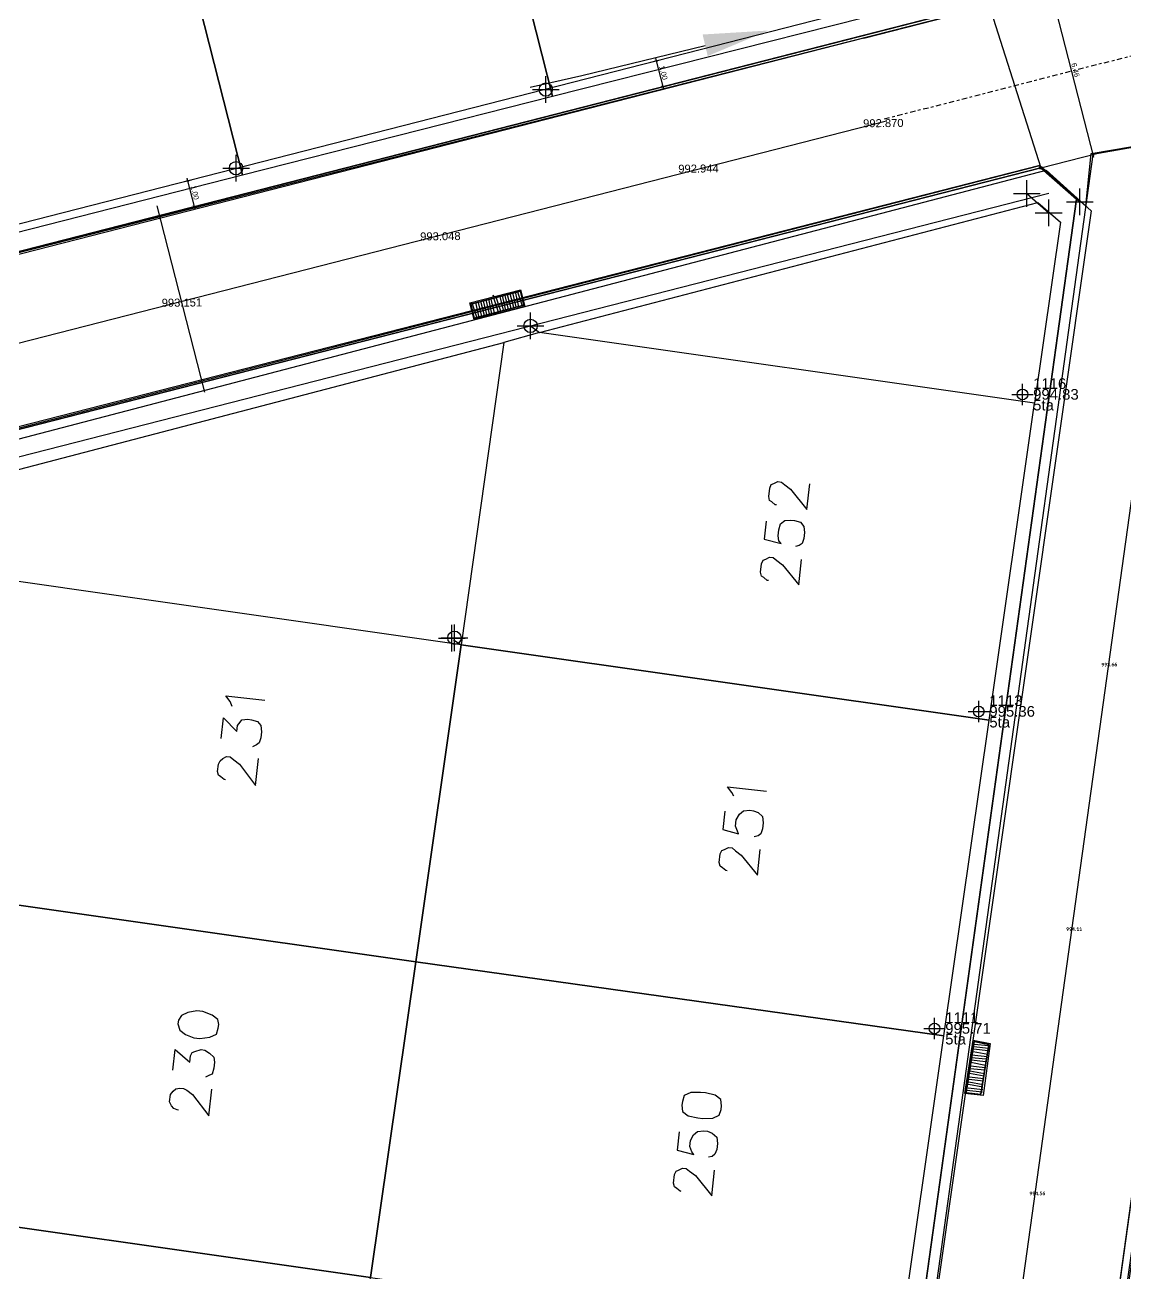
# Model space of a CAD drawing. Header units: metres. Extents: x -977055 to 805873, y -1033982 to 242021.
# Drawn here: x 981.46 to 1022.69, y 1102.65 to 1149.43 of the extents above; entities that cross this region are included whole.
import ezdxf

# ---------------------------------------------------------------- set-up
doc = ezdxf.new("R2010")
doc.units = ezdxf.units.M
doc.header["$PDMODE"] = 32
doc.header["$PDSIZE"] = 1.5
doc.linetypes.add('CENTRO1', pattern=[0.44, 0.2, -0.08, 0.08, -0.08])
for name, color, linetype in [('12-CONDICIONES EXISTENTES', 2, 'Continuous'), ('5ta avenida', 10, 'Continuous'), ('C-ROAD-PROF-TEXT', 11, 'Continuous'), ('LOTE 243', 6, 'Continuous'), ('PUNTOS V', 4, 'Continuous'), ('V-NODE', 1, 'Continuous'), ('V-SITE-VEGE', 80, 'Continuous')]:
    doc.layers.add(name, color=color, linetype=linetype)
for name, color, linetype, true_color in [('PDF2_area escolar', 7, 'Continuous', 0x989898), ('PDF_Geometry', 7, 'Continuous', 0x797979), ('PDF_Solid Fills', 7, 'Continuous', 0x797979)]:
    doc.layers.add(name, color=color, linetype=linetype, true_color=true_color)
doc.layers.get('PDF2_area escolar').off()
doc.styles.add('CITY2', font='stylu.ttf', dxfattribs={"height": 0.2})
doc.styles.get("Standard").update_dxf_attribs({"font": 'arial.ttf'})
doc.dimstyles.new('COTAS2', dxfattribs={"dimtxt": 0.02, "dimasz": 0.1, "dimexe": 0.15, "dimexo": 0.08, "dimgap": 0.05, "dimtad": 1, "dimzin": 0, "dimdsep": 46, "dimtxsty": 'CITY2', "dimblk": 'ARCHTICK', "dimcen": 1, "dimdle": 0.1, "dimclrd": 1, "dimclre": 1, "dimclrt": 2, "dimadec": 0, "dimazin": 0, "dimtfac": 1, "dimtofl": 0, "dimtmove": 0, "dimatfit": 3, "dimldrblk": 'ARCHTICK', "dimfxl": 0.18, "dimtolj": 1, "dimtzin": 0, "dimarcsym": 0})

# ---------------------------------------------------------------- blocks, each defined once
blk = doc.blocks.new('base')
at = {"layer": 'PDF_Geometry', "lineweight": 25, "extrusion": (-0.000787417, 0.063364, 0.99799), "elevation": 0.026}
for points in [[(-314.355, -197.288), (-299.601, -195.681), (-292.744, -194.188), (-282.663, -192.111), (-274.476, -190.361), (-258.037, -185.154), (-248.029, -180.61), (-240.539, -177.71), (-228.643, -174.042), (-222.733, -172.714), (-217.384, -171.04), (-209.935, -169.248), (-202.16, -164.759), (-196.196, -160.284), (-195.073, -159.817), (-178.095, -157.457), (-154.298, -156.614), (-136.667, -154.611), (-124.436, -153.164), (-118.066, -151.474), (-100.79, -146.646), (-80.955, -140.967), (-73.385, -139.328), (-61.694, -135.822), (-40.504, -131.604), (-37.727, -130.872), (-17.661, -129.441), (1.311, -127.461), (21.092, -124.929), (41.006, -122.83), (47.376, -123.458), (63.592, -123.186), (81.402, -124.312), (85.639, -96.072), (88.705, -66.393), (92.811, -40.781), (97.16, -22.386), (100.596, -1.562), (102.483, 8.32), (109.691, 37.361), (117.528, 76.62), (126.217, 115.638), (131.513, 149.592), (134.682, 173.973), (136.916, 195.591), (139.956, 229.678), (141.558, 250.676), (142.614, 271.37), (143.252, 283.21), (147.066, 312.938), (152.58, 355.631), (153.554, 396.042), (150.869, 418.02), (151.777, 438.639), (150.959, 458.028), (151.777, 438.639), (150.869, 418.02), (153.554, 396.042), (152.58, 355.631), (147.066, 312.938), (143.252, 283.21), (142.614, 271.37), (141.558, 250.676), (139.956, 229.678), (136.916, 195.591), (134.682, 173.973), (131.513, 149.592), (126.217, 115.638), (117.528, 76.62), (109.691, 37.361), (102.483, 8.32), (100.596, -1.562), (97.16, -22.386), (92.811, -40.781), (88.705, -66.393), (85.639, -96.072), (81.402, -124.312), (63.592, -123.186), (47.376, -123.458), (41.006, -122.83), (21.092, -124.929), (1.311, -127.461), (-17.661, -129.441), (-37.727, -130.872), (-40.504, -131.604), (-61.694, -135.822), (-73.385, -139.328), (-80.955, -140.967), (-100.79, -146.646), (-118.066, -151.474), (-124.436, -153.164), (-136.667, -154.611), (-154.298, -156.614), (-178.095, -157.457), (-195.073, -159.817), (-196.196, -160.284), (-202.16, -164.759), (-209.935, -169.248), (-217.384, -171.04), (-222.733, -172.714), (-228.643, -174.042), (-240.539, -177.71), (-248.029, -180.61), (-258.037, -185.154), (-274.476, -190.361), (-282.663, -192.111), (-292.744, -194.188), (-299.601, -195.681), (-314.355, -197.288), (-312.178, -178.446), (-309.146, -157.898), (-306.876, -132.899), (-305.823, -118.002), (-298.643, -78.802), (-291.055, -45.077), (-282.252, -15.116), (-275.645, 10.473), (-270.319, 33.898), (-263.825, 63.164), (-258.15, 86.408), (-284.424, 123.888)], [(-125.848, -131.014), (-121.222, -129.948), (-119.271, -129.534)], [(-119.506, -120.324), (-138.244, -124.976), (-139.081, -124.226), (-138.032, -117.443)], [(-118.936, -121.367), (-117.071, -120.896), (-116.949, -121.421), (-118.814, -121.891)], [(-118.554, -121.274), (-118.432, -121.798)], [(-118.651, -121.308), (-118.529, -121.833)], [(-118.742, -121.297), (-118.626, -121.868)], [(-118.885, -121.326), (-118.717, -121.857)], [(-117.168, -120.93), (-117, -121.461)], [(-117.259, -120.919), (-117.143, -121.49)], [(-117.356, -120.954), (-117.234, -121.479)], [(-117.453, -120.989), (-117.331, -121.514)], [(-117.55, -121.024), (-117.428, -121.548)], [(-117.647, -121.058), (-117.525, -121.583)], [(-117.738, -121.047), (-117.622, -121.618)], [(-117.835, -121.082), (-117.713, -121.607)], [(-117.978, -121.111), (-117.81, -121.641)], [(-118.075, -121.146), (-117.907, -121.676)], [(-118.172, -121.18), (-118.05, -121.705)], [(-118.263, -121.169), (-118.147, -121.74)], [(-118.36, -121.204), (-118.238, -121.729)], [(-118.457, -121.239), (-118.335, -121.764)], [(-96.629, -111.72), (-96.968, -113.765), (-98.088, -114.975), (-118.166, -119.976)], [(-128.312, -113.745), (-128.267, -113.751), (-128.141, -113.858), (-128.055, -113.915), (-128.025, -114.058), (-128.064, -114.378), (-128.126, -114.509), (-128.223, -114.544), (-128.371, -114.619), (-128.508, -114.602), (-128.634, -114.495), (-128.847, -114.33), (-129.45, -113.562), (-129.565, -114.522)], [(-127.915, -113.144), (-127.833, -112.458), (-128.462, -112.29), (-128.381, -112.392), (-128.357, -112.58), (-128.385, -112.809), (-128.458, -113.032), (-128.612, -113.152), (-128.846, -113.171), (-128.983, -113.154), (-129.206, -113.081), (-129.327, -112.927), (-129.345, -112.693), (-129.317, -112.465), (-129.25, -112.287), (-129.147, -112.207), (-129.005, -112.178)], [(-127.971, -110.911), (-127.925, -110.917), (-127.799, -111.025), (-127.713, -111.081), (-127.684, -111.224), (-127.723, -111.544), (-127.785, -111.676), (-127.882, -111.71), (-128.03, -111.785), (-128.167, -111.769), (-128.293, -111.661), (-128.505, -111.496), (-129.108, -110.728), (-129.224, -111.688)], [(-107.816, -106.43), (-107.747, -106.624), (-107.586, -106.829), (-109.049, -106.653)], [(-107.393, -105.229), (-107.487, -106.006), (-107.98, -105.483), (-108.008, -105.711), (-108.116, -105.838), (-108.172, -105.924), (-108.406, -105.942), (-108.544, -105.925), (-108.767, -105.852), (-108.887, -105.698), (-108.905, -105.464), (-108.878, -105.236), (-108.81, -105.058), (-108.708, -104.978), (-108.56, -104.903)], [(-107.531, -103.682), (-107.486, -103.688), (-107.36, -103.796), (-107.274, -103.852), (-107.245, -103.995), (-107.278, -104.269), (-107.34, -104.401), (-107.442, -104.481), (-107.59, -104.556), (-107.727, -104.54), (-107.854, -104.432), (-108.066, -104.267), (-108.663, -103.453), (-108.784, -104.459)], [(-126.579, -102.825), (-126.504, -102.973), (-126.344, -103.178), (-127.806, -103.002)], [(-126.234, -102.264), (-126.151, -101.578), (-126.734, -101.415), (-126.699, -101.512), (-126.63, -101.706), (-126.658, -101.934), (-126.776, -102.152), (-126.93, -102.272), (-127.164, -102.291), (-127.301, -102.274), (-127.479, -102.206), (-127.645, -102.047), (-127.663, -101.813), (-127.636, -101.585), (-127.568, -101.407), (-127.465, -101.327), (-127.323, -101.298)], [(-126.289, -100.031), (-126.243, -100.037), (-126.117, -100.145), (-126.031, -100.201), (-126.002, -100.344), (-126.041, -100.664), (-126.103, -100.796), (-126.2, -100.83), (-126.348, -100.905), (-126.485, -100.889), (-126.611, -100.781), (-126.823, -100.616), (-127.426, -99.848), (-127.542, -100.808)], [(-135.149, -91.591), (-135.472, -93.499), (-136.015, -93.388), (-135.698, -91.525)], [(-105.433, -92.806), (-105.526, -93.583), (-106.071, -93.1), (-106.099, -93.329), (-106.161, -93.46), (-106.258, -93.495), (-106.497, -93.559), (-106.634, -93.542), (-106.806, -93.429), (-106.973, -93.27), (-106.996, -93.081), (-106.969, -92.853), (-106.895, -92.63), (-106.798, -92.595), (-106.65, -92.52)], [(-135.366, -93.002), (-135.96, -92.931)], [(-135.428, -93.134), (-135.971, -93.022)], [(-135.439, -93.225), (-135.987, -93.159)], [(-135.45, -93.317), (-135.998, -93.25)], [(-135.461, -93.408), (-136.009, -93.342)], [(-135.316, -92.591), (-135.865, -92.525)], [(-135.333, -92.728), (-135.876, -92.616)], [(-135.344, -92.819), (-135.892, -92.753)], [(-135.355, -92.911), (-135.903, -92.845)], [(-135.256, -92.088), (-135.804, -92.022)], [(-135.267, -92.179), (-135.815, -92.113)], [(-135.283, -92.317), (-135.826, -92.205)], [(-135.294, -92.408), (-135.837, -92.296)], [(-135.305, -92.499), (-135.854, -92.433)], [(-105.622, -91.299), (-105.577, -91.305), (-105.445, -91.367), (-105.364, -91.469), (-105.29, -91.618), (-105.323, -91.892), (-105.431, -92.018), (-105.533, -92.098), (-105.676, -92.128), (-105.813, -92.111), (-105.944, -92.049), (-106.156, -91.884), (-106.754, -91.07), (-106.875, -92.076)], [(-135.16, -91.682), (-135.754, -91.611)], [(-135.217, -91.768), (-135.765, -91.702)], [(-135.233, -91.905), (-135.776, -91.793)], [(-135.245, -91.997), (-135.787, -91.885)], [(-124.368, -90.246), (-124.286, -89.561), (-124.915, -89.392), (-124.834, -89.495), (-124.765, -89.689), (-124.792, -89.917), (-124.911, -90.135), (-125.065, -90.255), (-125.299, -90.273), (-125.436, -90.257), (-125.613, -90.189), (-125.78, -90.03), (-125.798, -89.796), (-125.77, -89.567), (-125.703, -89.39), (-125.6, -89.31), (-125.458, -89.281)], [(-124.424, -88.014), (-124.378, -88.019), (-124.252, -88.127), (-124.166, -88.184), (-124.137, -88.327), (-124.176, -88.647), (-124.238, -88.778), (-124.335, -88.813), (-124.483, -88.888), (-124.62, -88.871), (-124.746, -88.763), (-124.958, -88.599), (-125.561, -87.831), (-125.677, -88.79)]]:
    blk.add_lwpolyline(points, dxfattribs=at)
for points in [[(-115.108, -150.021), (-120.112, -129.201), (-131.811, -132.011), (-126.808, -152.832), (-124.548, -152.547), (-118.228, -150.897)], [(-103.542, -146.778), (-108.458, -126.385), (-120.112, -129.201), (-115.108, -150.021)], [(-92.016, -143.483), (-96.804, -123.569), (-85.105, -120.759), (-80.45, -140.239), (-81.117, -140.391), (-92.016, -143.483), (-96.804, -123.569), (-108.458, -126.385), (-103.542, -146.778)], [(-158.259, -127.526), (-188.122, -122.908), (-189.472, -121.03), (-173.08, -15.378), (-171.202, -14.027), (-132.739, -20.006), (-131.388, -21.885), (-147.503, -125.622), (-149.221, -127.178)], [(-138.576, -126.188), (-140.244, -124.642), (-124.468, -22.95), (-122.584, -21.554), (-84.121, -27.533), (-82.771, -29.411), (-95.915, -114.263), (-97.512, -115.972)], [(-118.976, -121.315), (-117.066, -120.85), (-116.909, -121.472), (-118.819, -121.937)], [(-116.949, -121.421), (-117.071, -120.896), (-118.936, -121.367), (-118.814, -121.891)], [(-136.183, -105.563), (-138.032, -117.443), (-119.506, -120.324), (-118.166, -119.976), (-116.429, -108.638)], [(-114.58, -96.758), (-116.429, -108.638), (-96.629, -111.72), (-94.826, -99.834)], [(-134.34, -93.728), (-136.183, -105.563), (-116.429, -108.638), (-114.58, -96.758)], [(-112.737, -84.924), (-114.58, -96.758), (-94.826, -99.834), (-92.983, -88)], [(-132.492, -81.848), (-134.34, -93.728), (-114.58, -96.758), (-112.737, -84.924)], [(-105.642, -94.543), (-105.706, -94.303), (-105.918, -94.139), (-106.227, -94.009), (-106.455, -93.981), (-106.832, -94.029), (-107.077, -94.138), (-107.15, -94.361), (-107.167, -94.498), (-107.143, -94.687), (-106.931, -94.851), (-106.577, -94.987), (-106.348, -95.014), (-106.017, -94.961), (-105.772, -94.852), (-105.659, -94.68)], [(-135.098, -91.551), (-135.432, -93.551), (-136.066, -93.428), (-135.784, -91.468)], [(-136.015, -93.388), (-135.472, -93.499), (-135.149, -91.591), (-135.698, -91.525)], [(-124.489, -91.252), (-124.508, -91.018), (-124.72, -90.853), (-125.08, -90.764), (-125.263, -90.742), (-125.634, -90.743), (-125.879, -90.853), (-125.952, -91.076), (-125.969, -91.213), (-125.95, -91.447), (-125.738, -91.612), (-125.378, -91.701), (-125.195, -91.723), (-124.824, -91.722), (-124.579, -91.612), (-124.506, -91.389)], [(-110.889, -73.044), (-112.737, -84.924), (-92.983, -88), (-91.134, -76.119)]]:
    blk.add_lwpolyline(points, close=True, dxfattribs=at)
at = {"layer": 'PDF_Geometry', "color": 2, "lineweight": 40, "extrusion": (-0.000787417, 0.063364, 0.99799), "elevation": 0.026}
blk.add_lwpolyline([(-117.816, -121.687), (-117.775, -121.738)], dxfattribs=at)
blk = doc.blocks.new('*U3053')
at = {"color": 0, "linetype": 'ByBlock', "lineweight": -2, "transparency": 16777216}
for p, q in [((0, -1), (0, 1)), ((-1, 0), (1, 0))]:
    blk.add_line(p, q, dxfattribs=at)
blk.add_circle((0, 0), 0.5, dxfattribs=at)
blk = doc.blocks.new('*U3215', base_point=(1000.41, 1138.149, 994.787))
at = {"layer": 'V-NODE', "color": 90, "lineweight": -2, "xscale": 0.5, "yscale": 0.5, "zscale": 0.5}
blk.add_blockref('*U3053', (1000.41, 1138.149, 994.787), dxfattribs=at)
blk = doc.blocks.new('*U3218', base_point=(989.372, 1144.056, 994.449))
at = {"layer": 'V-NODE', "color": 90, "lineweight": -2, "xscale": 0.5, "yscale": 0.5, "zscale": 0.5}
blk.add_blockref('*U3053', (989.372, 1144.056, 994.449), dxfattribs=at)
blk = doc.blocks.new('*U3221', base_point=(1000.982, 1147.006, 994.42))
at = {"layer": 'V-NODE', "color": 90, "lineweight": -2, "xscale": 0.5, "yscale": 0.5, "zscale": 0.5}
blk.add_blockref('*U3053', (1000.982, 1147.006, 994.42), dxfattribs=at)
blk = doc.blocks.new('*U3252', base_point=(997.557, 1126.459, 995.094))
at = {"layer": 'V-NODE', "color": 90, "lineweight": -2, "xscale": 0.5, "yscale": 0.5, "zscale": 0.5}
blk.add_blockref('*U3053', (997.557, 1126.459, 995.094), dxfattribs=at)
blk = doc.blocks.new('_ArchTick')
at = {"color": 0, "linetype": 'ByBlock', "const_width": 0.15}
blk.add_lwpolyline([(-0.5, -0.5), (0.5, 0.5)], dxfattribs=at)
blk = doc.blocks.new('*D3514')
at = {"layer": 'Defpoints', "color": 0, "transparency": 16777216}
for p in [(987.111, 1143.473, 994.107), (987.359, 1142.504, 994.107), (987.805, 1142.618)]:
    blk.add_point(p, dxfattribs=at)
at = {"layer": 'PUNTOS V', "color": 1, "linetype": 'Continuous', "lineweight": -2, "transparency": 16777216}
for p, q in [((987.188, 1143.492), (987.702, 1143.624)), ((987.436, 1142.524), (987.95, 1142.655))]:
    blk.add_line(p, q, dxfattribs=at)
at = {"layer": 'PUNTOS V', "color": 1, "lineweight": -2, "transparency": 16777216}
blk.add_line((987.532, 1143.684), (987.83, 1142.521), dxfattribs=at)
at = {"layer": 'PUNTOS V', "color": 1, "lineweight": -2, "transparency": 16777216, "xscale": 0.1, "yscale": 0.1, "zscale": 0.1}
for p, rotation in [((987.557, 1143.587), 104.3572041720059), ((987.805, 1142.618), 284.3572041720059)]:
    blk.add_blockref('_ArchTick', p, dxfattribs=dict(at, rotation=rotation))
at = {"layer": 'PUNTOS V', "color": 2, "transparency": 16777216, "insert": (987.83, 1143.141), "char_height": 0.2, "attachment_point": 5, "rotation": 284.3572, "style": 'CITY2'}
blk.add_mtext('\\A1;1.00', dxfattribs=at)
blk = doc.blocks.new('*U3531')
at = {"color": 0, "linetype": 'ByBlock', "lineweight": -2, "transparency": 16777216}
for p, q in [((0, -1), (0, 1)), ((-1, 0), (1, 0))]:
    blk.add_line(p, q, dxfattribs=at)
blk = doc.blocks.new('*U3534', base_point=(997.456, 1126.446, 994.894))
at = {"layer": 'V-NODE', "lineweight": -2, "xscale": 0.5, "yscale": 0.5, "zscale": 0.5}
blk.add_blockref('*U3531', (997.456, 1126.446, 994.894), dxfattribs=at)
blk = doc.blocks.new('*U3739')
at = {"color": 0, "linetype": 'ByBlock', "lineweight": -2, "transparency": 16777216}
for p, q in [((0, -1), (0, 1)), ((-1, 0), (1, 0))]:
    blk.add_line(p, q, dxfattribs=at)
blk = doc.blocks.new('*U3793', base_point=(1019.826, 1142.379, 994.667))
at = {"layer": 'V-NODE', "color": 4, "lineweight": -2, "xscale": 0.5, "yscale": 0.5, "zscale": 0.5}
blk.add_blockref('*U3739', (1019.826, 1142.379, 994.667), dxfattribs=at)
blk = doc.blocks.new('*U3796', base_point=(1020.988, 1142.8, 994.683))
at = {"layer": 'V-NODE', "color": 4, "lineweight": -2, "xscale": 0.5, "yscale": 0.5, "zscale": 0.5}
blk.add_blockref('*U3739', (1020.988, 1142.8, 994.683), dxfattribs=at)
blk = doc.blocks.new('*U3799', base_point=(1019.003, 1143.104, 994.647))
at = {"layer": 'V-NODE', "color": 4, "lineweight": -2, "xscale": 0.5, "yscale": 0.5, "zscale": 0.5}
blk.add_blockref('*U3739', (1019.003, 1143.104, 994.647), dxfattribs=at)
blk = doc.blocks.new('*D4726')
at = {"color": 1, "linetype": 'Continuous', "lineweight": -2, "transparency": 16777216}
for p, q in [((1004.466, 1147.915), (1005.261, 1148.118)), ((1004.714, 1146.946), (1005.509, 1147.15))]:
    blk.add_line(p, q, dxfattribs=at)
at = {"color": 1, "lineweight": -2, "transparency": 16777216}
blk.add_line((1005.091, 1148.178), (1005.389, 1147.016), dxfattribs=at)
at = {"layer": 'Defpoints', "color": 0, "transparency": 16777216}
for p in [(1004.388, 1147.895, 994.107), (1004.636, 1146.926, 994.107), (1005.364, 1147.112)]:
    blk.add_point(p, dxfattribs=at)
at = {"color": 1, "lineweight": -2, "transparency": 16777216, "xscale": 0.1, "yscale": 0.1, "zscale": 0.1}
for p, rotation in [((1005.116, 1148.081), 104.3572041720059), ((1005.364, 1147.112), 284.3572041720059)]:
    blk.add_blockref('_ArchTick', p, dxfattribs=dict(at, rotation=rotation))
at = {"color": 2, "transparency": 16777216, "insert": (1005.389, 1147.635), "char_height": 0.2, "attachment_point": 5, "rotation": 284.3572, "style": 'CITY2'}
blk.add_mtext('\\A1;1.00', dxfattribs=at)
blk = doc.blocks.new('*D5486')
at = {"color": 1, "linetype": 'Continuous', "lineweight": -2, "transparency": 16777216}
for p, q in [((977.545, 1139.992), (1020.025, 1150.865)), ((979.147, 1133.734), (1021.627, 1144.607))]:
    blk.add_line(p, q, dxfattribs=at)
at = {"color": 1, "lineweight": -2, "transparency": 16777216}
blk.add_line((1019.855, 1150.925), (1021.507, 1144.473), dxfattribs=at)
at = {"layer": 'Defpoints', "color": 0, "transparency": 16777216}
for p in [(1021.482, 1144.57), (977.468, 1139.972, 994.107), (979.07, 1133.714, 994.107)]:
    blk.add_point(p, dxfattribs=at)
at = {"color": 1, "lineweight": -2, "transparency": 16777216, "xscale": 0.1, "yscale": 0.1, "zscale": 0.1}
for p, rotation in [((1019.88, 1150.828), 104.3572041720085), ((1021.482, 1144.57), 284.3572041720084)]:
    blk.add_blockref('_ArchTick', p, dxfattribs=dict(at, rotation=rotation))
at = {"color": 2, "transparency": 16777216, "insert": (1020.83, 1147.737), "char_height": 0.2, "attachment_point": 5, "rotation": 284.3572, "style": 'CITY2'}
blk.add_mtext('\\A1;6.46', dxfattribs=at)

msp = doc.modelspace()

# ---------------------------------------------------------------- linework, layer by layer
at = {"color": 1}
for points, elevation in [([(925.48046, 1119.0127), (967.68711, 1129.95372), (978.55985, 1133.63487), (1019.49015, 1144.16316), (1021.21517, 1142.65031), (1021.42092, 1144.60575), (1028.93284, 1145.88834), (1028.68616, 1144.12746), (1030.20492, 1145.53448), (1039.05739, 1145.86066), (1069.0553, 1141.69092), (1070.32572, 1139.95121), (1070.38405, 1141.4053), (1077.58443, 1140.41012), (1079.00537, 1144.2043), (1076.15918, 1154.68874), (1038.66683, 1152.63207), (1024.41537, 1151.88551), (1019.90472, 1150.73096), (974.92132, 1139.29066), (965.79461, 1136.7981), (918.50823, 1124.65596)], 378.46258), ([(988.70081, 858.6933), (1028.93284, 1145.88834), (1021.4813, 1144.57148), (981.77572, 857.94163), (988.70081, 858.6933)], 2006.05387)]:
    msp.add_lwpolyline(points, dxfattribs=dict(at, elevation=elevation))
at = {"color": 2}
msp.add_lwpolyline([(1006.47657, 1039.39), (1013.59468, 1038.3039), (1028.25455, 1143.7276), (1030.20492, 1145.53448), (1039.02616, 1145.96592), (1038.66008, 1152.75737), (1024.40007, 1151.98483), (1012.86861, 1149.03335), (1017.5654, 1150.23542), (1019.53599, 1144.07167), (1020.87063, 1142.90279), (1006.47657, 1039.39)], dxfattribs=at)
at = {"layer": '12-CONDICIONES EXISTENTES', "color": 1, "elevation": 2001.659}
for points in [[(1009.9838, 1038.47846), (1010.3155, 1040.837), (1025.31673, 1148.7397)], [(1013.54872, 1037.97709), (1013.88081, 1040.33846), (1028.88244, 1148.24398)], [(1013.82071, 1039.91108), (1013.88081, 1040.33846), (1028.25455, 1143.7276)], [(994.52229, 953.30755), (1004.25949, 1023.62549), (1006.75019, 1041.33554), (1020.87063, 1142.90279)]]:
    msp.add_lwpolyline(points, dxfattribs=at)
at = {"layer": '12-CONDICIONES EXISTENTES', "color": 1}
msp.add_circle((1019.53599, 1144.07167, 994.107), 0.05, dxfattribs=at)
at = {"layer": '5ta avenida', "color": 0, "linetype": 'ByBlock', "lineweight": -2, "transparency": 16777216}
for p, q in [((1018.843, 1135.18, 1993.869), (1018.843, 1135.98, 1993.869)), ((1018.443, 1135.58, 1993.869), (1019.243, 1135.58, 1993.869)), ((1017.203, 1123.299, 1994.394), (1017.203, 1124.099, 1994.394)), ((1016.803, 1123.699, 1994.394), (1017.603, 1123.699, 1994.394)), ((1015.149, 1111.82, 1994.752), (1015.949, 1111.82, 1994.752)), ((1015.549, 1111.42, 1994.752), (1015.549, 1112.22, 1994.752))]:
    msp.add_line(p, q, dxfattribs=at)
for centre in [(1018.843, 1135.58, 1993.869), (1017.203, 1123.699, 1994.394), (1015.549, 1111.82, 1994.752)]:
    msp.add_circle(centre, 0.2, dxfattribs=at)
at = {"layer": 'LOTE 243', "color": 2, "elevation": 994.107}
for points in [[(1012.86861, 1149.03335), (976.65282, 1139.76354)], [(1012.89341, 1148.93647), (976.68259, 1139.66794)], [(1013.69434, 1145.80735), (973.92391, 1135.62769)], [(1019.49015, 1144.16316), (978.52199, 1133.67694)], [(1019.58443, 1144.08407), (978.57588, 1133.58751)], [(1019.8324, 1143.1153), (979.11481, 1132.69321)]]:
    msp.add_lwpolyline(points, dxfattribs=at)
at = {"layer": 'PDF_Solid Fills', "transparency": 33554559, "extrusion": (-0.000787417, 0.063364, 0.99799)}
msp.add_solid([(-1021.0576, -1071.40149, 1060.76006), (-1023.52966, -1071.52099, 1060.76006), (-1021.23823, -1070.59142, 1060.76006)], dxfattribs=at)
at = {"layer": 'PUNTOS V', "color": 1}
for p, q in [((1000.41, 1138.149, 994.70569), (1000.74083, 1137.89562, 991.43859)), ((997.52483, 1126.38839, 995.10725), (997.80874, 1126.19606, 992.17911))]:
    msp.add_line(p, q, dxfattribs=at)
for points, elevation in [([(1012.86864, 1149.03324), (1024.40007, 1151.98483), (1076.13239, 1154.78744)], 994.299), ([(1012.89344, 1148.93635), (1024.41537, 1151.88551), (1076.13779, 1154.68758)], 994.299), ([(1024.247, 1152.978), (965.945, 1138.055)], 994.107), ([(1019.49838, 1144.10461), (1020.988, 1142.8)], 994.107), ([(1019.003, 1143.104), (1019.826, 1142.379)], 994.107), ([(986.40936, 1142.64275), (988.19472, 1135.66762)], 994.107)]:
    msp.add_lwpolyline(points, dxfattribs=dict(at, elevation=elevation))
at = {"layer": 'PUNTOS V', "color": 2, "linetype": 'CENTRO1', "elevation": 994.299}
msp.add_lwpolyline([(1013.66954, 1145.90422), (1024.62022, 1148.70768), (1038.84404, 1149.36168), (1077.46309, 1147.83932)], dxfattribs=at)

# ---------------------------------------------------------------- block references
at = {"layer": 'PDF2_area escolar'}
msp.add_blockref('base', (882.736, 1016.336, 999.038), dxfattribs=at)
at = {"layer": 'V-NODE'}
for name, p in [('*U3221', (1000.982, 1147.006, 994.42)), ('*U3218', (989.372, 1144.056, 994.449)), ('*U3215', (1000.41, 1138.149, 994.787)), ('*U3534', (997.456, 1126.446, -3.196)), ('*U3252', (997.557, 1126.459, 995.094))]:
    msp.add_blockref(name, p, dxfattribs=at)
at = {"layer": 'V-SITE-VEGE'}
for name, p in [('*U3799', (1019.003, 1143.104, 994.646)), ('*U3796', (1020.988, 1142.8, 994.682)), ('*U3793', (1019.826, 1142.379, 994.666))]:
    msp.add_blockref(name, p, dxfattribs=at)

# ---------------------------------------------------------------- texts
at = {"layer": '5ta avenida', "linetype": 'ByBlock', "char_height": 0.4}
for s, insert, attachment_point in [('{\\C2;1116}', (1019.243, 1135.78, 1993.869), 7), ('{\\C2;994.83}', (1019.243, 1135.58, 1993.869), 4), ('{\\C2;5ta}', (1019.243, 1135.38, 1993.869), 1), ('{\\C2;1113}', (1017.603, 1123.899, 1994.394), 7), ('{\\C2;5ta}', (1017.603, 1123.499, 1994.394), 1), ('{\\C2;995.36}', (1017.603, 1123.699, 1994.394), 4), ('{\\C2;1111}', (1015.949, 1112.02, 1994.752), 7), ('{\\C2;995.71}', (1015.949, 1111.82, 1994.752), 4), ('{\\C2;5ta}', (1015.949, 1111.62, 1994.752), 1)]:
    msp.add_mtext(s, dxfattribs=dict(at, insert=insert, attachment_point=attachment_point))
at = {"layer": 'C-ROAD-PROF-TEXT', "color": 11, "linetype": 'Continuous', "lineweight": -3, "attachment_point": 8, "rotation": 0.571108}
for s, insert, char_height in [('{\\C2;992.870}', (1013.63182, 1145.59248), 0.3), ('{\\C2;992.944}', (1006.70461, 1143.89065, 994.107), 0.3), ('{\\C2;993.048}', (997.0316, 1141.35366, 994.107), 0.3), ('{\\C2;993.151}', (987.3455, 1138.8678, 994.107), 0.3), ('{\\fCalibri|b1|i0|c0|p34;\\H0.91667x;\\C256;993.66}', (1022.09864, 1125.38303, 986.202), 0.15), ('{\\fCalibri|b1|i0|c0|p34;\\H0.91667x;\\C256;994.11}', (1020.77918, 1115.47037, 986.202), 0.15), ('{\\fCalibri|b1|i0|c0|p34;\\H0.91667x;\\C256;994.56}', (1019.40217, 1105.56562, 986.202), 0.15)]:
    msp.add_mtext(s, dxfattribs=dict(at, insert=insert, char_height=char_height))

# ---------------------------------------------------------------- dimensions: what is measured, and where the dimension line sits
at = {"color": 1}
for p1, p2, distance, picture, middle in [((977.46799, 1139.97219, 994.107), (979.06985, 1133.71394, 994.107), 43.77919, '*D5486', (1020.83047, 1147.73714)), ((1004.38827, 1147.89495, 994.107), (1004.63623, 1146.92618, 994.107), 0.75116, '*D4726', (1005.38874, 1147.63491))]:
    dim = msp.add_aligned_dim(p1=p1, p2=p2, distance=distance, dimstyle='COTAS2', dxfattribs=at)
    dim.commit()
    dim.dimension.update_dxf_attribs({"geometry": picture, "text_midpoint": middle})
at = {"layer": 'PUNTOS V', "color": 1}
dim = msp.add_aligned_dim(p1=(987.11068, 1143.47258, 994.107), p2=(987.35865, 1142.50381, 994.107), distance=0.46072, dimstyle='COTAS2', dxfattribs=at)
dim.commit()
dim.dimension.update_dxf_attribs({"geometry": '*D3514', "text_midpoint": (987.82979, 1143.14052)})

doc.saveas('drawing.dxf')
